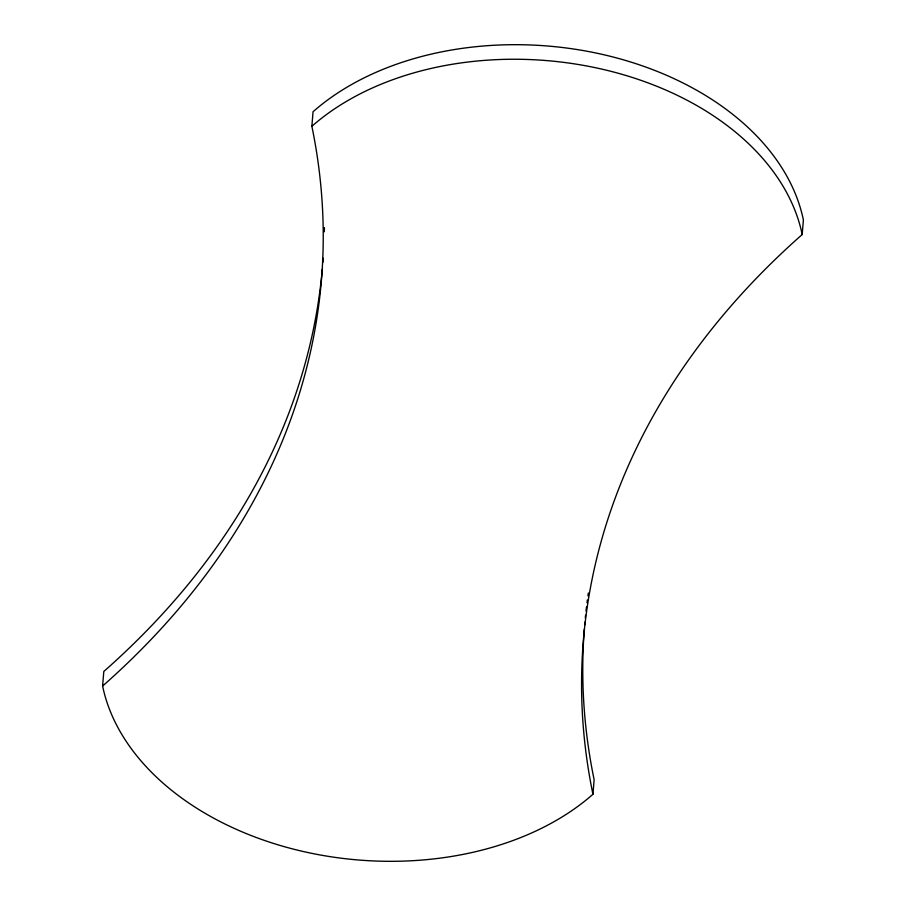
<?xml version="1.0" encoding="UTF-8"?>
<svg xmlns="http://www.w3.org/2000/svg" width="906" height="906" viewBox="0 0 906 906"><rect width="100%" height="100%" fill="white"/><g stroke="black" fill="none" stroke-linecap="round" stroke-linejoin="round"><path stroke-width="1.36" d="M102.605 686.035A1098.582 761.765 4.7 0 0 311.868 126.296L313.057 111.732A274.643 190.441 4.7 0 1 600.078 53.896A274.643 190.441 4.7 0 1 803.395 219.965L802.195 234.529A1098.582 761.765 4.7 0 0 592.943 794.268A274.643 190.441 4.7 0 1 305.922 852.104A274.643 190.441 4.7 0 1 102.605 686.035L103.805 671.471A1098.582 761.765 4.7 0 0 322.298 269.32M592.943 794.268L594.132 779.704A1098.582 761.765 4.7 0 1 584.325 629.058M324.405 227.599A1098.582 761.765 4.7 0 1 324.337 231.777M323.182 258.221A1098.582 761.765 4.7 0 1 322.876 262.378M584.664 624.891A1098.582 761.765 4.7 0 1 584.902 622.116M585.299 617.96A1098.582 761.765 4.7 0 1 585.57 615.185M586.023 611.04A1098.582 761.765 4.7 0 1 586.499 606.884M587.009 602.739A1098.582 761.765 4.7 0 1 587.371 599.976M587.937 595.831A1098.582 761.765 4.7 0 1 588.334 593.068M311.868 126.296A274.643 190.441 4.7 0 1 598.889 68.46A274.643 190.441 4.7 0 1 802.195 234.529"/></g></svg>
